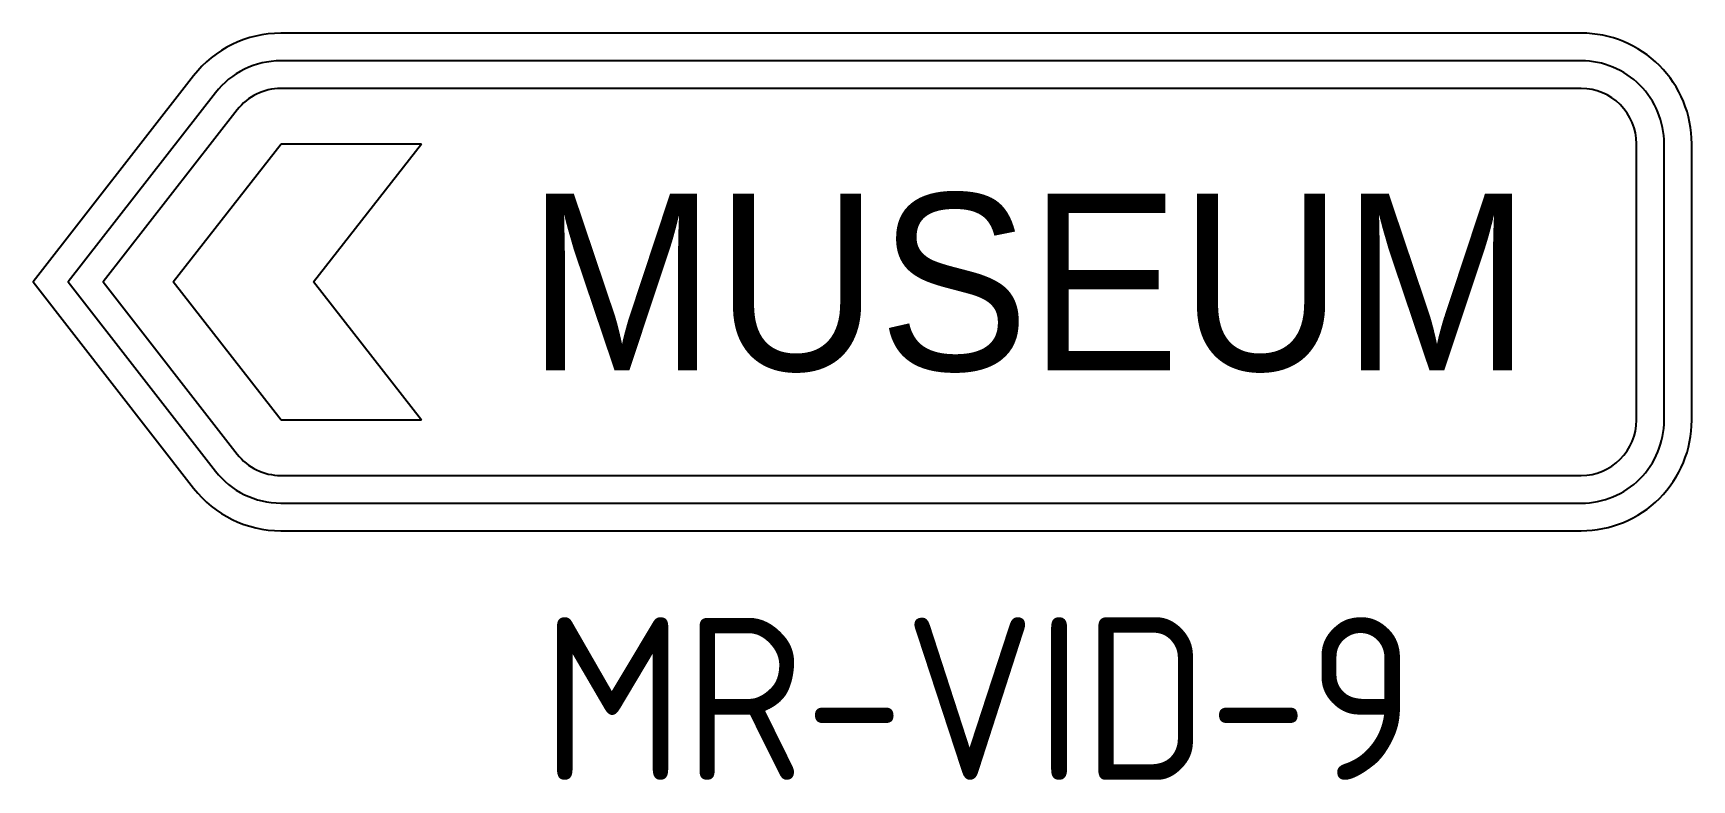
# Model space of a CAD drawing. Extents: x 129.3 to 154.8, y 187.8 to 199.3.
import ezdxf
from ezdxf.enums import TextEntityAlignment as Align

# ---------------------------------------------------------------- set-up
doc = ezdxf.new("R2010")
doc.units = 0
doc.header["$LTSCALE"] = 12
doc.header["$MEASUREMENT"] = 0
doc.layers.add('L18', color=4, linetype='CONTINUOUS')
doc.layers.add('T25', color=1, linetype='CONTINUOUS')
doc.styles.add('DSERIES', font='Dseries')
doc.styles.add('ISO', font='iso')

msp = doc.modelspace()

# ---------------------------------------------------------------- linework, layer by layer
at = {"layer": 'L18'}
for p, q in [((131.446, 195.467), (133.106, 197.592)), ((133.106, 197.592), (135.263, 197.592)), ((133.603, 195.467), (135.263, 197.592)), ((133.106, 193.342), (131.446, 195.467)), ((135.263, 193.342), (133.603, 195.467)), ((135.263, 193.342), (133.106, 193.342))]:
    msp.add_line(p, q, dxfattribs=at)
for points in [[(154.791, 193.342), (154.791, 197.592, 0.414214), (153.091, 199.292), (133.099, 199.292, 0.23137), (131.758, 198.636), (129.291, 195.467), (131.758, 192.298, 0.23137), (133.099, 191.642), (153.091, 191.642, 0.414214)], [(154.366, 193.342), (154.366, 197.592, 0.414214), (153.091, 198.867), (133.099, 198.867, 0.23137), (132.093, 198.375), (129.83, 195.467), (132.093, 192.559, 0.23137), (133.099, 192.067), (153.091, 192.067, 0.414214)], [(153.941, 193.342), (153.941, 197.592, 0.414214), (153.091, 198.442), (133.099, 198.442, 0.23137), (132.428, 198.114), (130.368, 195.467), (132.428, 192.82, 0.23137), (133.099, 192.492), (153.091, 192.492, 0.414214)]]:
    msp.add_lwpolyline(points, format="xyb", close=True, dxfattribs=at)

# ---------------------------------------------------------------- texts
at = {"layer": 'L18', "style": 'DSERIES', "width": 1.04205}
msp.add_text('MUSEUM', height=2.72, dxfattribs=at).set_placement((136.893, 194.107), (152.312, 194.107), align=Align.FIT)
at = {"layer": 'T25', "style": 'ISO'}
msp.add_text('MR-VID-9', height=2.5, dxfattribs=at).set_placement((143.825, 187.813), align=Align.CENTER)

doc.saveas('drawing.dxf')
